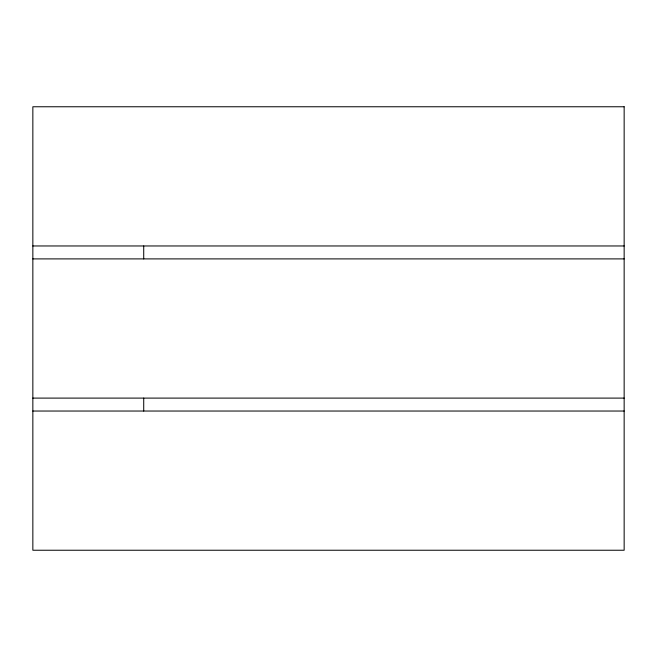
<?xml version="1.0" encoding="UTF-8"?>
<svg xmlns="http://www.w3.org/2000/svg" width="657" height="657" viewBox="0 0 657 657"><rect width="100%" height="100%" fill="white"/><g stroke="black" fill="none" stroke-linecap="round" stroke-linejoin="round"><path stroke-width="0.99" d="M32.85 245.964L624.15 245.964M32.85 258.899L624.15 258.899M32.85 398.101L624.15 398.101M32.85 411.036L624.15 411.036M143.719 245.964L143.719 258.899M143.719 398.101L143.719 411.036M624.15 106.763L32.85 106.763L32.85 550.238L624.15 550.238L624.15 106.763"/></g></svg>
